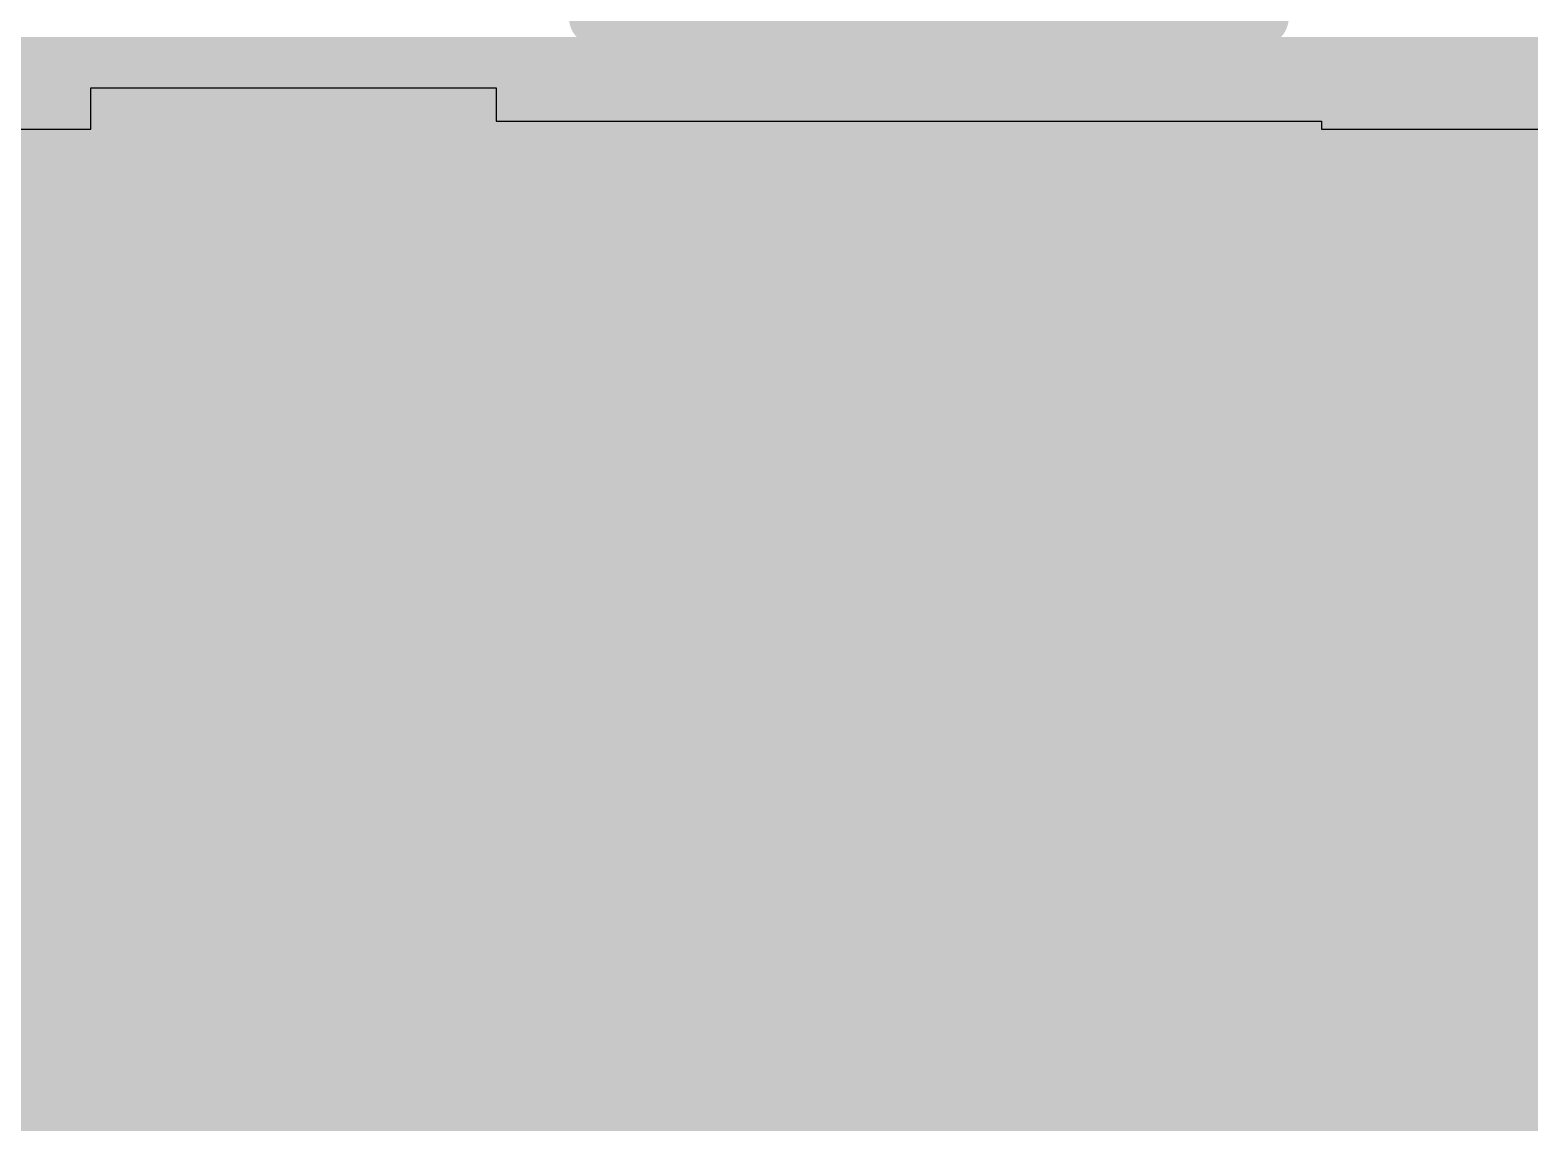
# Model space of a CAD drawing. Header units: inches. Extents: x -18 to 5357, y -8 to 5291.
# Drawn here: x 38.997 to 42.222, y 29.34 to 31.691 of the extents above; entities that cross this region are included whole.
import ezdxf

# ---------------------------------------------------------------- set-up
doc = ezdxf.new("R2010")
doc.units = ezdxf.units.IN
for name, color, linetype in [('Bottom Layer', 5, 'Continuous'), ('Drill Drawing', 1, 'Continuous'), ('Ground', 16, 'Continuous'), ('Power', 76, 'Continuous'), ('Top Layer', 1, 'Continuous'), ('Top Overlay', 2, 'Continuous'), ('Top Paste', 8, 'Continuous'), ('Top Solder', 216, 'Continuous'), ('Via Holes', 16, 'Continuous')]:
    doc.layers.add(name, color=color, linetype=linetype)

# ---------------------------------------------------------------- blocks, each defined once
blk = doc.blocks.new('IND_0402_76')
at = {"layer": 'Top Layer'}
for points in [[(-0.55, 0.3), (-0.15, 0.3), (-0.15, -0.3), (-0.55, -0.3)], [(0.15, 0.3), (0.55, 0.3), (0.55, -0.3), (0.15, -0.3)]]:
    blk.add_hatch(color=1, dxfattribs=at).paths.add_polyline_path(points)
at = {"layer": 'Top Paste'}
for points in [[(-0.55, 0.3), (-0.15, 0.3), (-0.15, -0.3), (-0.55, -0.3)], [(0.15, 0.3), (0.55, 0.3), (0.55, -0.3), (0.15, -0.3)]]:
    blk.add_hatch(color=8, dxfattribs=at).paths.add_polyline_path(points)
at = {"layer": 'Top Solder'}
for points in [[(-0.6516, 0.4016), (-0.0484, 0.4016), (-0.0484, -0.4016), (-0.6516, -0.4016)], [(0.0484, 0.4016), (0.6516, 0.4016), (0.6516, -0.4016), (0.0484, -0.4016)]]:
    blk.add_hatch(color=216, dxfattribs=at).paths.add_polyline_path(points)
at = {"layer": 'Top Overlay'}
for points in [[(-0.7112, -0.4572, 0.127, 0.127, 0), (-0.7112, 0.4572, 0.127, 0.127, 0)], [(-0.7112, 0.4572, 0.127, 0.127, 0), (-0.3048, 0.4572, 0.127, 0.127, 0)], [(-0.3048, 0.4572, 0.127, 0.127, 0), (0.7112, 0.4572, 0.127, 0.127, 0)], [(0.7112, -0.4572, 0.127, 0.127, 0), (0.7112, 0.4572, 0.127, 0.127, 0)], [(-0.7112, -0.4572, 0.127, 0.127, 0), (-0.3048, -0.4572, 0.127, 0.127, 0)], [(-0.3048, -0.4572, 0.127, 0.127, 0), (0.7112, -0.4572, 0.127, 0.127, 0)]]:
    blk.add_lwpolyline(points, format="xyseb", dxfattribs=at)
for points in [[(-0.7429, 0.4572, 0.0635, 0.0635, 1), (-0.6794, 0.4572, 0.0635, 0.0635, 1)], [(-0.7429, 0.4572, 0.0635, 0.0635, 1), (-0.6794, 0.4572, 0.0635, 0.0635, 1)], [(-0.3366, 0.4572, 0.0635, 0.0635, 1), (-0.2731, 0.4572, 0.0635, 0.0635, 1)], [(-0.3366, 0.4572, 0.0635, 0.0635, 1), (-0.2731, 0.4572, 0.0635, 0.0635, 1)], [(0.6794, 0.4572, 0.0635, 0.0635, 1), (0.7429, 0.4572, 0.0635, 0.0635, 1)], [(0.6794, 0.4572, 0.0635, 0.0635, 1), (0.7429, 0.4572, 0.0635, 0.0635, 1)], [(-0.7429, -0.4572, 0.0635, 0.0635, 1), (-0.6794, -0.4572, 0.0635, 0.0635, 1)], [(-0.7429, -0.4572, 0.0635, 0.0635, 1), (-0.6794, -0.4572, 0.0635, 0.0635, 1)], [(-0.3366, -0.4572, 0.0635, 0.0635, 1), (-0.2731, -0.4572, 0.0635, 0.0635, 1)], [(-0.3366, -0.4572, 0.0635, 0.0635, 1), (-0.2731, -0.4572, 0.0635, 0.0635, 1)], [(0.6794, -0.4572, 0.0635, 0.0635, 1), (0.7429, -0.4572, 0.0635, 0.0635, 1)], [(0.6794, -0.4572, 0.0635, 0.0635, 1), (0.7429, -0.4572, 0.0635, 0.0635, 1)]]:
    blk.add_lwpolyline(points, format="xyseb", close=True, dxfattribs=at)
blk = doc.blocks.new('C___0402_106')
at = {"layer": 'Top Layer'}
for points in [[(-0.6985, -0.3175), (-0.6985, 0.3175), (-0.2413, 0.3175), (-0.2413, -0.3175)], [(0.2413, -0.3175), (0.2413, 0.3175), (0.6985, 0.3175), (0.6985, -0.3175)]]:
    blk.add_hatch(color=1, dxfattribs=at).paths.add_polyline_path(points)
at = {"layer": 'Top Paste'}
for points in [[(-0.6985, -0.3175), (-0.6985, 0.3175), (-0.2413, 0.3175), (-0.2413, -0.3175)], [(0.2413, -0.3175), (0.2413, 0.3175), (0.6985, 0.3175), (0.6985, -0.3175)]]:
    blk.add_hatch(color=8, dxfattribs=at).paths.add_polyline_path(points)
at = {"layer": 'Top Solder'}
for points in [[(-0.7585, -0.3775), (-0.7585, 0.3775), (-0.1813, 0.3775), (-0.1813, -0.3775)], [(0.1813, -0.3775), (0.1813, 0.3775), (0.7585, 0.3775), (0.7585, -0.3775)]]:
    blk.add_hatch(color=216, dxfattribs=at).paths.add_polyline_path(points)
at = {"layer": 'Top Overlay'}
for points in [[(-0.7874, 0.4064, 0.127, 0.127, 0), (-0.7874, -0.4064, 0.127, 0.127, 0)], [(-0.2794, 0.4064, 0.127, 0.127, 0), (-0.7874, 0.4064, 0.127, 0.127, 0)], [(0.2794, 0.4064, 0.127, 0.127, 0), (0.7874, 0.4064, 0.127, 0.127, 0)], [(0.7874, 0.4064, 0.127, 0.127, 0), (0.7874, -0.4064, 0.127, 0.127, 0)], [(-0.7874, -0.4064, 0.127, 0.127, 0), (-0.2794, -0.4064, 0.127, 0.127, 0)], [(0.2794, -0.4064, 0.127, 0.127, 0), (0.7874, -0.4064, 0.127, 0.127, 0)]]:
    blk.add_lwpolyline(points, format="xyseb", dxfattribs=at)
for points in [[(-0.8191, 0.4064, 0.0635, 0.0635, 1), (-0.7556, 0.4064, 0.0635, 0.0635, 1)], [(-0.8191, 0.4064, 0.0635, 0.0635, 1), (-0.7556, 0.4064, 0.0635, 0.0635, 1)], [(-0.3112, 0.4064, 0.0635, 0.0635, 1), (-0.2477, 0.4064, 0.0635, 0.0635, 1)], [(0.2477, 0.4064, 0.0635, 0.0635, 1), (0.3111, 0.4064, 0.0635, 0.0635, 1)], [(0.7556, 0.4064, 0.0635, 0.0635, 1), (0.8191, 0.4064, 0.0635, 0.0635, 1)], [(0.7556, 0.4064, 0.0635, 0.0635, 1), (0.8191, 0.4064, 0.0635, 0.0635, 1)], [(-0.8191, -0.4064, 0.0635, 0.0635, 1), (-0.7556, -0.4064, 0.0635, 0.0635, 1)], [(-0.8191, -0.4064, 0.0635, 0.0635, 1), (-0.7556, -0.4064, 0.0635, 0.0635, 1)], [(-0.3112, -0.4064, 0.0635, 0.0635, 1), (-0.2477, -0.4064, 0.0635, 0.0635, 1)], [(0.2477, -0.4064, 0.0635, 0.0635, 1), (0.3111, -0.4064, 0.0635, 0.0635, 1)], [(0.7556, -0.4064, 0.0635, 0.0635, 1), (0.8191, -0.4064, 0.0635, 0.0635, 1)], [(0.7556, -0.4064, 0.0635, 0.0635, 1), (0.8191, -0.4064, 0.0635, 0.0635, 1)]]:
    blk.add_lwpolyline(points, format="xyseb", close=True, dxfattribs=at)

msp = doc.modelspace()

# ---------------------------------------------------------------- hatches: boundary and pattern name
at = {"layer": 'Bottom Layer'}
h = msp.add_hatch(color=5, dxfattribs=at)
edge = h.paths.add_edge_path()
edge.add_arc((40.2869, 30.9524), 0.2, 0, 360)
h = msp.add_hatch(color=5, dxfattribs=at)
edge = h.paths.add_edge_path()
edge.add_arc((40.9321, 30.9524), 0.2, 0, 360)
h = msp.add_hatch(color=5, dxfattribs=at)
edge = h.paths.add_edge_path()
edge.add_arc((41.5773, 30.9524), 0.2, 0, 360)
h = msp.add_hatch(color=5, dxfattribs=at)
edge = h.paths.add_edge_path()
edge.add_arc((39.3192, 30.3073), 0.2, 0, 360)
h = msp.add_hatch(color=5, dxfattribs=at)
edge = h.paths.add_edge_path()
edge.add_arc((39.9644, 30.3073), 0.2, 0, 360)
h = msp.add_hatch(color=5, dxfattribs=at)
edge = h.paths.add_edge_path()
edge.add_arc((40.6095, 30.3073), 0.2, 0, 360)
h = msp.add_hatch(color=5, dxfattribs=at)
edge = h.paths.add_edge_path()
edge.add_arc((41.2547, 30.3073), 0.2, 0, 360)
h = msp.add_hatch(color=5, dxfattribs=at)
edge = h.paths.add_edge_path()
edge.add_arc((41.8998, 30.3073), 0.2, 0, 360)
h = msp.add_hatch(color=5, dxfattribs=at)
edge = h.paths.add_edge_path()
edge.add_arc((38.9966, 29.6621), 0.2, 0, 360)
h = msp.add_hatch(color=5, dxfattribs=at)
edge = h.paths.add_edge_path()
edge.add_arc((39.6418, 29.6621), 0.2, 0, 360)
h = msp.add_hatch(color=5, dxfattribs=at)
edge = h.paths.add_edge_path()
edge.add_arc((40.2869, 29.6621), 0.2, 0, 360)
h = msp.add_hatch(color=5, dxfattribs=at)
edge = h.paths.add_edge_path()
edge.add_arc((40.9321, 29.6621), 0.2, 0, 360)
h = msp.add_hatch(color=5, dxfattribs=at)
edge = h.paths.add_edge_path()
edge.add_arc((41.5773, 29.6621), 0.2, 0, 360)
at = {"layer": 'Ground'}
h = msp.add_hatch(color=16, dxfattribs=at)
edge = h.paths.add_edge_path()
edge.add_arc((40.2869, 30.9524), 0.2, 0, 360)
h = msp.add_hatch(color=16, dxfattribs=at)
edge = h.paths.add_edge_path()
edge.add_arc((40.9321, 30.9524), 0.2, 0, 360)
h = msp.add_hatch(color=16, dxfattribs=at)
edge = h.paths.add_edge_path()
edge.add_arc((41.5773, 30.9524), 0.2, 0, 360)
h = msp.add_hatch(color=16, dxfattribs=at)
edge = h.paths.add_edge_path()
edge.add_arc((39.3192, 30.3073), 0.2, 0, 360)
h = msp.add_hatch(color=16, dxfattribs=at)
edge = h.paths.add_edge_path()
edge.add_arc((39.9644, 30.3073), 0.2, 0, 360)
h = msp.add_hatch(color=16, dxfattribs=at)
edge = h.paths.add_edge_path()
edge.add_arc((40.6095, 30.3073), 0.2, 0, 360)
h = msp.add_hatch(color=16, dxfattribs=at)
edge = h.paths.add_edge_path()
edge.add_arc((41.2547, 30.3073), 0.2, 0, 360)
h = msp.add_hatch(color=16, dxfattribs=at)
edge = h.paths.add_edge_path()
edge.add_arc((41.8998, 30.3073), 0.2, 0, 360)
h = msp.add_hatch(color=16, dxfattribs=at)
edge = h.paths.add_edge_path()
edge.add_arc((38.9966, 29.6621), 0.2, 0, 360)
h = msp.add_hatch(color=16, dxfattribs=at)
edge = h.paths.add_edge_path()
edge.add_arc((39.6418, 29.6621), 0.2, 0, 360)
h = msp.add_hatch(color=16, dxfattribs=at)
edge = h.paths.add_edge_path()
edge.add_arc((40.2869, 29.6621), 0.2, 0, 360)
h = msp.add_hatch(color=16, dxfattribs=at)
edge = h.paths.add_edge_path()
edge.add_arc((40.9321, 29.6621), 0.2, 0, 360)
h = msp.add_hatch(color=16, dxfattribs=at)
edge = h.paths.add_edge_path()
edge.add_arc((41.5773, 29.6621), 0.2, 0, 360)
at = {"layer": 'Power'}
h = msp.add_hatch(color=76, dxfattribs=at)
edge = h.paths.add_edge_path()
edge.add_arc((40.2869, 30.9524), 0.2, 0, 360)
h = msp.add_hatch(color=76, dxfattribs=at)
edge = h.paths.add_edge_path()
edge.add_arc((40.9321, 30.9524), 0.2, 0, 360)
h = msp.add_hatch(color=76, dxfattribs=at)
edge = h.paths.add_edge_path()
edge.add_arc((41.5773, 30.9524), 0.2, 0, 360)
h = msp.add_hatch(color=76, dxfattribs=at)
edge = h.paths.add_edge_path()
edge.add_arc((39.3192, 30.3073), 0.2, 0, 360)
h = msp.add_hatch(color=76, dxfattribs=at)
edge = h.paths.add_edge_path()
edge.add_arc((39.9644, 30.3073), 0.2, 0, 360)
h = msp.add_hatch(color=76, dxfattribs=at)
edge = h.paths.add_edge_path()
edge.add_arc((40.6095, 30.3073), 0.2, 0, 360)
h = msp.add_hatch(color=76, dxfattribs=at)
edge = h.paths.add_edge_path()
edge.add_arc((41.2547, 30.3073), 0.2, 0, 360)
h = msp.add_hatch(color=76, dxfattribs=at)
edge = h.paths.add_edge_path()
edge.add_arc((41.8998, 30.3073), 0.2, 0, 360)
h = msp.add_hatch(color=76, dxfattribs=at)
edge = h.paths.add_edge_path()
edge.add_arc((38.9966, 29.6621), 0.2, 0, 360)
h = msp.add_hatch(color=76, dxfattribs=at)
edge = h.paths.add_edge_path()
edge.add_arc((39.6418, 29.6621), 0.2, 0, 360)
h = msp.add_hatch(color=76, dxfattribs=at)
edge = h.paths.add_edge_path()
edge.add_arc((40.2869, 29.6621), 0.2, 0, 360)
h = msp.add_hatch(color=76, dxfattribs=at)
edge = h.paths.add_edge_path()
edge.add_arc((40.9321, 29.6621), 0.2, 0, 360)
h = msp.add_hatch(color=76, dxfattribs=at)
edge = h.paths.add_edge_path()
edge.add_arc((41.5773, 29.6621), 0.2, 0, 360)
at = {"layer": 'Top Layer'}
msp.add_hatch(color=1, dxfattribs=at).paths.add_polyline_path([(34.0217, 28.9523), (42.7584, 28.9523), (42.7584, 31.6759), (34.0217, 31.6759)])
h = msp.add_hatch(color=1, dxfattribs=at)
edge = h.paths.add_edge_path()
edge.add_arc((40.2869, 30.9524), 0.2, 0, 360)
h = msp.add_hatch(color=1, dxfattribs=at)
edge = h.paths.add_edge_path()
edge.add_arc((40.9321, 30.9524), 0.2, 0, 360)
h = msp.add_hatch(color=1, dxfattribs=at)
edge = h.paths.add_edge_path()
edge.add_arc((41.5773, 30.9524), 0.2, 0, 360)
h = msp.add_hatch(color=1, dxfattribs=at)
edge = h.paths.add_edge_path()
edge.add_arc((39.3192, 30.3073), 0.2, 0, 360)
h = msp.add_hatch(color=1, dxfattribs=at)
edge = h.paths.add_edge_path()
edge.add_arc((39.9644, 30.3073), 0.2, 0, 360)
h = msp.add_hatch(color=1, dxfattribs=at)
edge = h.paths.add_edge_path()
edge.add_arc((40.6095, 30.3073), 0.2, 0, 360)
h = msp.add_hatch(color=1, dxfattribs=at)
edge = h.paths.add_edge_path()
edge.add_arc((41.2547, 30.3073), 0.2, 0, 360)
h = msp.add_hatch(color=1, dxfattribs=at)
edge = h.paths.add_edge_path()
edge.add_arc((41.8998, 30.3073), 0.2, 0, 360)
h = msp.add_hatch(color=1, dxfattribs=at)
edge = h.paths.add_edge_path()
edge.add_arc((38.9966, 29.6621), 0.2, 0, 360)
h = msp.add_hatch(color=1, dxfattribs=at)
edge = h.paths.add_edge_path()
edge.add_arc((39.6418, 29.6621), 0.2, 0, 360)
h = msp.add_hatch(color=1, dxfattribs=at)
edge = h.paths.add_edge_path()
edge.add_arc((40.2869, 29.6621), 0.2, 0, 360)
h = msp.add_hatch(color=1, dxfattribs=at)
edge = h.paths.add_edge_path()
edge.add_arc((40.9321, 29.6621), 0.2, 0, 360)
h = msp.add_hatch(color=1, dxfattribs=at)
edge = h.paths.add_edge_path()
edge.add_arc((41.5773, 29.6621), 0.2, 0, 360)
at = {"layer": 'Via Holes'}
h = msp.add_hatch(color=7, dxfattribs=at)
edge = h.paths.add_edge_path()
edge.add_arc((40.2869, 30.9524), 0.1, 0, 360)
h = msp.add_hatch(color=7, dxfattribs=at)
edge = h.paths.add_edge_path()
edge.add_arc((40.9321, 30.9524), 0.1, 0, 360)
h = msp.add_hatch(color=7, dxfattribs=at)
edge = h.paths.add_edge_path()
edge.add_arc((41.5773, 30.9524), 0.1, 0, 360)
h = msp.add_hatch(color=7, dxfattribs=at)
edge = h.paths.add_edge_path()
edge.add_arc((39.3192, 30.3073), 0.1, 0, 360)
h = msp.add_hatch(color=7, dxfattribs=at)
edge = h.paths.add_edge_path()
edge.add_arc((39.9644, 30.3073), 0.1, 0, 360)
h = msp.add_hatch(color=7, dxfattribs=at)
edge = h.paths.add_edge_path()
edge.add_arc((40.6095, 30.3073), 0.1, 0, 360)
h = msp.add_hatch(color=7, dxfattribs=at)
edge = h.paths.add_edge_path()
edge.add_arc((41.2547, 30.3073), 0.1, 0, 360)
h = msp.add_hatch(color=7, dxfattribs=at)
edge = h.paths.add_edge_path()
edge.add_arc((41.8998, 30.3073), 0.1, 0, 360)
h = msp.add_hatch(color=7, dxfattribs=at)
edge = h.paths.add_edge_path()
edge.add_arc((38.9966, 29.6621), 0.1, 0, 360)
h = msp.add_hatch(color=7, dxfattribs=at)
edge = h.paths.add_edge_path()
edge.add_arc((39.6418, 29.6621), 0.1, 0, 360)
h = msp.add_hatch(color=7, dxfattribs=at)
edge = h.paths.add_edge_path()
edge.add_arc((40.2869, 29.6621), 0.1, 0, 360)
h = msp.add_hatch(color=7, dxfattribs=at)
edge = h.paths.add_edge_path()
edge.add_arc((40.9321, 29.6621), 0.1, 0, 360)
h = msp.add_hatch(color=7, dxfattribs=at)
edge = h.paths.add_edge_path()
edge.add_arc((41.5773, 29.6621), 0.1, 0, 360)

# ---------------------------------------------------------------- linework, layer by layer
at = {"layer": 'Drill Drawing'}
for points in [[(40.0329, 31.2064, 0.0508, 0.0508, 0), (40.5409, 31.2064, 0.0508, 0.0508, 0)], [(40.0329, 30.6984, 0.0508, 0.0508, 0), (40.0329, 31.2064, 0.0508, 0.0508, 0)], [(40.5409, 30.6984, 0.0508, 0.0508, 0), (40.5409, 31.2064, 0.0508, 0.0508, 0)], [(40.6781, 31.2064, 0.0508, 0.0508, 0), (41.1861, 31.2064, 0.0508, 0.0508, 0)], [(40.6781, 30.6984, 0.0508, 0.0508, 0), (40.6781, 31.2064, 0.0508, 0.0508, 0)], [(41.1861, 30.6984, 0.0508, 0.0508, 0), (41.1861, 31.2064, 0.0508, 0.0508, 0)], [(41.3233, 31.2064, 0.0508, 0.0508, 0), (41.8313, 31.2064, 0.0508, 0.0508, 0)], [(41.3233, 30.6984, 0.0508, 0.0508, 0), (41.3233, 31.2064, 0.0508, 0.0508, 0)], [(41.8313, 30.6984, 0.0508, 0.0508, 0), (41.8313, 31.2064, 0.0508, 0.0508, 0)], [(40.1345, 31.1048, 0.0508, 0.0508, 0), (40.4393, 31.1048, 0.0508, 0.0508, 0)], [(40.1345, 30.8, 0.0508, 0.0508, 0), (40.1345, 31.1048, 0.0508, 0.0508, 0)], [(40.4393, 30.8, 0.0508, 0.0508, 0), (40.4393, 31.1048, 0.0508, 0.0508, 0)], [(40.7797, 31.1048, 0.0508, 0.0508, 0), (41.0845, 31.1048, 0.0508, 0.0508, 0)], [(40.7797, 30.8, 0.0508, 0.0508, 0), (40.7797, 31.1048, 0.0508, 0.0508, 0)], [(41.0845, 30.8, 0.0508, 0.0508, 0), (41.0845, 31.1048, 0.0508, 0.0508, 0)], [(41.4249, 31.1048, 0.0508, 0.0508, 0), (41.7297, 31.1048, 0.0508, 0.0508, 0)], [(41.4249, 30.8, 0.0508, 0.0508, 0), (41.4249, 31.1048, 0.0508, 0.0508, 0)], [(41.7297, 30.8, 0.0508, 0.0508, 0), (41.7297, 31.1048, 0.0508, 0.0508, 0)], [(40.1345, 30.8, 0.0508, 0.0508, 0), (40.4393, 30.8, 0.0508, 0.0508, 0)], [(40.7797, 30.8, 0.0508, 0.0508, 0), (41.0845, 30.8, 0.0508, 0.0508, 0)], [(41.4249, 30.8, 0.0508, 0.0508, 0), (41.7297, 30.8, 0.0508, 0.0508, 0)], [(40.0329, 30.6984, 0.0508, 0.0508, 0), (40.5409, 30.6984, 0.0508, 0.0508, 0)], [(40.6781, 30.6984, 0.0508, 0.0508, 0), (41.1861, 30.6984, 0.0508, 0.0508, 0)], [(41.3233, 30.6984, 0.0508, 0.0508, 0), (41.8313, 30.6984, 0.0508, 0.0508, 0)], [(39.0652, 30.5613, 0.0508, 0.0508, 0), (39.5732, 30.5613, 0.0508, 0.0508, 0)], [(39.0652, 30.0533, 0.0508, 0.0508, 0), (39.0652, 30.5613, 0.0508, 0.0508, 0)], [(39.5732, 30.0533, 0.0508, 0.0508, 0), (39.5732, 30.5613, 0.0508, 0.0508, 0)], [(39.7104, 30.5613, 0.0508, 0.0508, 0), (40.2184, 30.5613, 0.0508, 0.0508, 0)], [(39.7104, 30.0533, 0.0508, 0.0508, 0), (39.7104, 30.5613, 0.0508, 0.0508, 0)], [(40.2184, 30.0533, 0.0508, 0.0508, 0), (40.2184, 30.5613, 0.0508, 0.0508, 0)], [(40.3555, 30.5613, 0.0508, 0.0508, 0), (40.8635, 30.5613, 0.0508, 0.0508, 0)], [(40.3555, 30.0533, 0.0508, 0.0508, 0), (40.3555, 30.5613, 0.0508, 0.0508, 0)], [(40.8635, 30.0533, 0.0508, 0.0508, 0), (40.8635, 30.5613, 0.0508, 0.0508, 0)], [(41.0007, 30.5613, 0.0508, 0.0508, 0), (41.5087, 30.5613, 0.0508, 0.0508, 0)], [(41.0007, 30.0533, 0.0508, 0.0508, 0), (41.0007, 30.5613, 0.0508, 0.0508, 0)], [(41.5087, 30.0533, 0.0508, 0.0508, 0), (41.5087, 30.5613, 0.0508, 0.0508, 0)], [(41.6458, 30.5613, 0.0508, 0.0508, 0), (42.1538, 30.5613, 0.0508, 0.0508, 0)], [(41.6458, 30.0533, 0.0508, 0.0508, 0), (41.6458, 30.5613, 0.0508, 0.0508, 0)], [(42.1538, 30.0533, 0.0508, 0.0508, 0), (42.1538, 30.5613, 0.0508, 0.0508, 0)], [(39.1668, 30.4597, 0.0508, 0.0508, 0), (39.4716, 30.4597, 0.0508, 0.0508, 0)], [(39.1668, 30.1549, 0.0508, 0.0508, 0), (39.1668, 30.4597, 0.0508, 0.0508, 0)], [(39.4716, 30.1549, 0.0508, 0.0508, 0), (39.4716, 30.4597, 0.0508, 0.0508, 0)], [(39.812, 30.4597, 0.0508, 0.0508, 0), (40.1168, 30.4597, 0.0508, 0.0508, 0)], [(39.812, 30.1549, 0.0508, 0.0508, 0), (39.812, 30.4597, 0.0508, 0.0508, 0)], [(40.1168, 30.1549, 0.0508, 0.0508, 0), (40.1168, 30.4597, 0.0508, 0.0508, 0)], [(40.4571, 30.4597, 0.0508, 0.0508, 0), (40.7619, 30.4597, 0.0508, 0.0508, 0)], [(40.4571, 30.1549, 0.0508, 0.0508, 0), (40.4571, 30.4597, 0.0508, 0.0508, 0)], [(40.7619, 30.1549, 0.0508, 0.0508, 0), (40.7619, 30.4597, 0.0508, 0.0508, 0)], [(41.1023, 30.4597, 0.0508, 0.0508, 0), (41.4071, 30.4597, 0.0508, 0.0508, 0)], [(41.1023, 30.1549, 0.0508, 0.0508, 0), (41.1023, 30.4597, 0.0508, 0.0508, 0)], [(41.4071, 30.1549, 0.0508, 0.0508, 0), (41.4071, 30.4597, 0.0508, 0.0508, 0)], [(41.7474, 30.4597, 0.0508, 0.0508, 0), (42.0522, 30.4597, 0.0508, 0.0508, 0)], [(41.7474, 30.1549, 0.0508, 0.0508, 0), (41.7474, 30.4597, 0.0508, 0.0508, 0)], [(42.0522, 30.1549, 0.0508, 0.0508, 0), (42.0522, 30.4597, 0.0508, 0.0508, 0)], [(39.1668, 30.1549, 0.0508, 0.0508, 0), (39.4716, 30.1549, 0.0508, 0.0508, 0)], [(39.812, 30.1549, 0.0508, 0.0508, 0), (40.1168, 30.1549, 0.0508, 0.0508, 0)], [(40.4571, 30.1549, 0.0508, 0.0508, 0), (40.7619, 30.1549, 0.0508, 0.0508, 0)], [(41.1023, 30.1549, 0.0508, 0.0508, 0), (41.4071, 30.1549, 0.0508, 0.0508, 0)], [(41.7474, 30.1549, 0.0508, 0.0508, 0), (42.0522, 30.1549, 0.0508, 0.0508, 0)], [(39.0652, 30.0533, 0.0508, 0.0508, 0), (39.5732, 30.0533, 0.0508, 0.0508, 0)], [(39.7104, 30.0533, 0.0508, 0.0508, 0), (40.2184, 30.0533, 0.0508, 0.0508, 0)], [(40.3555, 30.0533, 0.0508, 0.0508, 0), (40.8635, 30.0533, 0.0508, 0.0508, 0)], [(41.0007, 30.0533, 0.0508, 0.0508, 0), (41.5087, 30.0533, 0.0508, 0.0508, 0)], [(41.6458, 30.0533, 0.0508, 0.0508, 0), (42.1538, 30.0533, 0.0508, 0.0508, 0)], [(38.7426, 29.9161, 0.0508, 0.0508, 0), (39.2506, 29.9161, 0.0508, 0.0508, 0)], [(39.2506, 29.4081, 0.0508, 0.0508, 0), (39.2506, 29.9161, 0.0508, 0.0508, 0)], [(39.3878, 29.9161, 0.0508, 0.0508, 0), (39.8958, 29.9161, 0.0508, 0.0508, 0)], [(39.3878, 29.4081, 0.0508, 0.0508, 0), (39.3878, 29.9161, 0.0508, 0.0508, 0)], [(39.8958, 29.4081, 0.0508, 0.0508, 0), (39.8958, 29.9161, 0.0508, 0.0508, 0)], [(40.0329, 29.9161, 0.0508, 0.0508, 0), (40.5409, 29.9161, 0.0508, 0.0508, 0)], [(40.0329, 29.4081, 0.0508, 0.0508, 0), (40.0329, 29.9161, 0.0508, 0.0508, 0)], [(40.5409, 29.4081, 0.0508, 0.0508, 0), (40.5409, 29.9161, 0.0508, 0.0508, 0)], [(40.6781, 29.9161, 0.0508, 0.0508, 0), (41.1861, 29.9161, 0.0508, 0.0508, 0)], [(40.6781, 29.4081, 0.0508, 0.0508, 0), (40.6781, 29.9161, 0.0508, 0.0508, 0)], [(41.1861, 29.4081, 0.0508, 0.0508, 0), (41.1861, 29.9161, 0.0508, 0.0508, 0)], [(41.3233, 29.9161, 0.0508, 0.0508, 0), (41.8313, 29.9161, 0.0508, 0.0508, 0)], [(41.3233, 29.4081, 0.0508, 0.0508, 0), (41.3233, 29.9161, 0.0508, 0.0508, 0)], [(41.8313, 29.4081, 0.0508, 0.0508, 0), (41.8313, 29.9161, 0.0508, 0.0508, 0)], [(38.8442, 29.8145, 0.0508, 0.0508, 0), (39.149, 29.8145, 0.0508, 0.0508, 0)], [(39.149, 29.5097, 0.0508, 0.0508, 0), (39.149, 29.8145, 0.0508, 0.0508, 0)], [(39.4894, 29.8145, 0.0508, 0.0508, 0), (39.7942, 29.8145, 0.0508, 0.0508, 0)], [(39.4894, 29.5097, 0.0508, 0.0508, 0), (39.4894, 29.8145, 0.0508, 0.0508, 0)], [(39.7942, 29.5097, 0.0508, 0.0508, 0), (39.7942, 29.8145, 0.0508, 0.0508, 0)], [(40.1345, 29.8145, 0.0508, 0.0508, 0), (40.4393, 29.8145, 0.0508, 0.0508, 0)], [(40.1345, 29.5097, 0.0508, 0.0508, 0), (40.1345, 29.8145, 0.0508, 0.0508, 0)], [(40.4393, 29.5097, 0.0508, 0.0508, 0), (40.4393, 29.8145, 0.0508, 0.0508, 0)], [(40.7797, 29.8145, 0.0508, 0.0508, 0), (41.0845, 29.8145, 0.0508, 0.0508, 0)], [(40.7797, 29.5097, 0.0508, 0.0508, 0), (40.7797, 29.8145, 0.0508, 0.0508, 0)], [(41.0845, 29.5097, 0.0508, 0.0508, 0), (41.0845, 29.8145, 0.0508, 0.0508, 0)], [(41.4249, 29.8145, 0.0508, 0.0508, 0), (41.7297, 29.8145, 0.0508, 0.0508, 0)], [(41.4249, 29.5097, 0.0508, 0.0508, 0), (41.4249, 29.8145, 0.0508, 0.0508, 0)], [(41.7297, 29.5097, 0.0508, 0.0508, 0), (41.7297, 29.8145, 0.0508, 0.0508, 0)], [(38.8442, 29.5097, 0.0508, 0.0508, 0), (39.149, 29.5097, 0.0508, 0.0508, 0)], [(39.4894, 29.5097, 0.0508, 0.0508, 0), (39.7942, 29.5097, 0.0508, 0.0508, 0)], [(40.1345, 29.5097, 0.0508, 0.0508, 0), (40.4393, 29.5097, 0.0508, 0.0508, 0)], [(40.7797, 29.5097, 0.0508, 0.0508, 0), (41.0845, 29.5097, 0.0508, 0.0508, 0)], [(41.4249, 29.5097, 0.0508, 0.0508, 0), (41.7297, 29.5097, 0.0508, 0.0508, 0)], [(38.7426, 29.4081, 0.0508, 0.0508, 0), (39.2506, 29.4081, 0.0508, 0.0508, 0)], [(39.3878, 29.4081, 0.0508, 0.0508, 0), (39.8958, 29.4081, 0.0508, 0.0508, 0)], [(40.0329, 29.4081, 0.0508, 0.0508, 0), (40.5409, 29.4081, 0.0508, 0.0508, 0)], [(40.6781, 29.4081, 0.0508, 0.0508, 0), (41.1861, 29.4081, 0.0508, 0.0508, 0)], [(41.3233, 29.4081, 0.0508, 0.0508, 0), (41.8313, 29.4081, 0.0508, 0.0508, 0)]]:
    msp.add_lwpolyline(points, format="xyseb", dxfattribs=at)
for points in [[(40.0202, 31.2064, 0.0254, 0.0254, 1), (40.0456, 31.2064, 0.0254, 0.0254, 1)], [(40.0202, 31.2064, 0.0254, 0.0254, 1), (40.0456, 31.2064, 0.0254, 0.0254, 1)], [(40.5282, 31.2064, 0.0254, 0.0254, 1), (40.5536, 31.2064, 0.0254, 0.0254, 1)], [(40.5282, 31.2064, 0.0254, 0.0254, 1), (40.5536, 31.2064, 0.0254, 0.0254, 1)], [(40.6654, 31.2064, 0.0254, 0.0254, 1), (40.6908, 31.2064, 0.0254, 0.0254, 1)], [(40.6654, 31.2064, 0.0254, 0.0254, 1), (40.6908, 31.2064, 0.0254, 0.0254, 1)], [(41.1734, 31.2064, 0.0254, 0.0254, 1), (41.1988, 31.2064, 0.0254, 0.0254, 1)], [(41.1734, 31.2064, 0.0254, 0.0254, 1), (41.1988, 31.2064, 0.0254, 0.0254, 1)], [(41.3106, 31.2064, 0.0254, 0.0254, 1), (41.336, 31.2064, 0.0254, 0.0254, 1)], [(41.3106, 31.2064, 0.0254, 0.0254, 1), (41.336, 31.2064, 0.0254, 0.0254, 1)], [(41.8186, 31.2064, 0.0254, 0.0254, 1), (41.844, 31.2064, 0.0254, 0.0254, 1)], [(41.8186, 31.2064, 0.0254, 0.0254, 1), (41.844, 31.2064, 0.0254, 0.0254, 1)], [(40.1218, 31.1048, 0.0254, 0.0254, 1), (40.1472, 31.1048, 0.0254, 0.0254, 1)], [(40.1218, 31.1048, 0.0254, 0.0254, 1), (40.1472, 31.1048, 0.0254, 0.0254, 1)], [(40.4266, 31.1048, 0.0254, 0.0254, 1), (40.452, 31.1048, 0.0254, 0.0254, 1)], [(40.4266, 31.1048, 0.0254, 0.0254, 1), (40.452, 31.1048, 0.0254, 0.0254, 1)], [(40.767, 31.1048, 0.0254, 0.0254, 1), (40.7924, 31.1048, 0.0254, 0.0254, 1)], [(40.767, 31.1048, 0.0254, 0.0254, 1), (40.7924, 31.1048, 0.0254, 0.0254, 1)], [(41.0718, 31.1048, 0.0254, 0.0254, 1), (41.0972, 31.1048, 0.0254, 0.0254, 1)], [(41.0718, 31.1048, 0.0254, 0.0254, 1), (41.0972, 31.1048, 0.0254, 0.0254, 1)], [(41.4122, 31.1048, 0.0254, 0.0254, 1), (41.4376, 31.1048, 0.0254, 0.0254, 1)], [(41.4122, 31.1048, 0.0254, 0.0254, 1), (41.4376, 31.1048, 0.0254, 0.0254, 1)], [(41.717, 31.1048, 0.0254, 0.0254, 1), (41.7424, 31.1048, 0.0254, 0.0254, 1)], [(41.717, 31.1048, 0.0254, 0.0254, 1), (41.7424, 31.1048, 0.0254, 0.0254, 1)], [(40.1218, 30.8, 0.0254, 0.0254, 1), (40.1472, 30.8, 0.0254, 0.0254, 1)], [(40.1218, 30.8, 0.0254, 0.0254, 1), (40.1472, 30.8, 0.0254, 0.0254, 1)], [(40.4266, 30.8, 0.0254, 0.0254, 1), (40.452, 30.8, 0.0254, 0.0254, 1)], [(40.4266, 30.8, 0.0254, 0.0254, 1), (40.452, 30.8, 0.0254, 0.0254, 1)], [(40.767, 30.8, 0.0254, 0.0254, 1), (40.7924, 30.8, 0.0254, 0.0254, 1)], [(40.767, 30.8, 0.0254, 0.0254, 1), (40.7924, 30.8, 0.0254, 0.0254, 1)], [(41.0718, 30.8, 0.0254, 0.0254, 1), (41.0972, 30.8, 0.0254, 0.0254, 1)], [(41.0718, 30.8, 0.0254, 0.0254, 1), (41.0972, 30.8, 0.0254, 0.0254, 1)], [(41.4122, 30.8, 0.0254, 0.0254, 1), (41.4376, 30.8, 0.0254, 0.0254, 1)], [(41.4122, 30.8, 0.0254, 0.0254, 1), (41.4376, 30.8, 0.0254, 0.0254, 1)], [(41.717, 30.8, 0.0254, 0.0254, 1), (41.7424, 30.8, 0.0254, 0.0254, 1)], [(41.717, 30.8, 0.0254, 0.0254, 1), (41.7424, 30.8, 0.0254, 0.0254, 1)], [(40.0202, 30.6984, 0.0254, 0.0254, 1), (40.0456, 30.6984, 0.0254, 0.0254, 1)], [(40.0202, 30.6984, 0.0254, 0.0254, 1), (40.0456, 30.6984, 0.0254, 0.0254, 1)], [(40.5282, 30.6984, 0.0254, 0.0254, 1), (40.5536, 30.6984, 0.0254, 0.0254, 1)], [(40.5282, 30.6984, 0.0254, 0.0254, 1), (40.5536, 30.6984, 0.0254, 0.0254, 1)], [(40.6654, 30.6984, 0.0254, 0.0254, 1), (40.6908, 30.6984, 0.0254, 0.0254, 1)], [(40.6654, 30.6984, 0.0254, 0.0254, 1), (40.6908, 30.6984, 0.0254, 0.0254, 1)], [(41.1734, 30.6984, 0.0254, 0.0254, 1), (41.1988, 30.6984, 0.0254, 0.0254, 1)], [(41.1734, 30.6984, 0.0254, 0.0254, 1), (41.1988, 30.6984, 0.0254, 0.0254, 1)], [(41.3106, 30.6984, 0.0254, 0.0254, 1), (41.336, 30.6984, 0.0254, 0.0254, 1)], [(41.3106, 30.6984, 0.0254, 0.0254, 1), (41.336, 30.6984, 0.0254, 0.0254, 1)], [(41.8186, 30.6984, 0.0254, 0.0254, 1), (41.844, 30.6984, 0.0254, 0.0254, 1)], [(41.8186, 30.6984, 0.0254, 0.0254, 1), (41.844, 30.6984, 0.0254, 0.0254, 1)], [(39.0525, 30.5613, 0.0254, 0.0254, 1), (39.0779, 30.5613, 0.0254, 0.0254, 1)], [(39.0525, 30.5613, 0.0254, 0.0254, 1), (39.0779, 30.5613, 0.0254, 0.0254, 1)], [(39.5605, 30.5613, 0.0254, 0.0254, 1), (39.5859, 30.5613, 0.0254, 0.0254, 1)], [(39.5605, 30.5613, 0.0254, 0.0254, 1), (39.5859, 30.5613, 0.0254, 0.0254, 1)], [(39.6977, 30.5613, 0.0254, 0.0254, 1), (39.7231, 30.5613, 0.0254, 0.0254, 1)], [(39.6977, 30.5613, 0.0254, 0.0254, 1), (39.7231, 30.5613, 0.0254, 0.0254, 1)], [(40.2057, 30.5613, 0.0254, 0.0254, 1), (40.2311, 30.5613, 0.0254, 0.0254, 1)], [(40.2057, 30.5613, 0.0254, 0.0254, 1), (40.2311, 30.5613, 0.0254, 0.0254, 1)], [(40.3428, 30.5613, 0.0254, 0.0254, 1), (40.3682, 30.5613, 0.0254, 0.0254, 1)], [(40.3428, 30.5613, 0.0254, 0.0254, 1), (40.3682, 30.5613, 0.0254, 0.0254, 1)], [(40.8508, 30.5613, 0.0254, 0.0254, 1), (40.8762, 30.5613, 0.0254, 0.0254, 1)], [(40.8508, 30.5613, 0.0254, 0.0254, 1), (40.8762, 30.5613, 0.0254, 0.0254, 1)], [(40.988, 30.5613, 0.0254, 0.0254, 1), (41.0134, 30.5613, 0.0254, 0.0254, 1)], [(40.988, 30.5613, 0.0254, 0.0254, 1), (41.0134, 30.5613, 0.0254, 0.0254, 1)], [(41.496, 30.5613, 0.0254, 0.0254, 1), (41.5214, 30.5613, 0.0254, 0.0254, 1)], [(41.496, 30.5613, 0.0254, 0.0254, 1), (41.5214, 30.5613, 0.0254, 0.0254, 1)], [(41.6331, 30.5613, 0.0254, 0.0254, 1), (41.6585, 30.5613, 0.0254, 0.0254, 1)], [(41.6331, 30.5613, 0.0254, 0.0254, 1), (41.6585, 30.5613, 0.0254, 0.0254, 1)], [(42.1411, 30.5613, 0.0254, 0.0254, 1), (42.1665, 30.5613, 0.0254, 0.0254, 1)], [(42.1411, 30.5613, 0.0254, 0.0254, 1), (42.1665, 30.5613, 0.0254, 0.0254, 1)], [(39.1541, 30.4597, 0.0254, 0.0254, 1), (39.1795, 30.4597, 0.0254, 0.0254, 1)], [(39.1541, 30.4597, 0.0254, 0.0254, 1), (39.1795, 30.4597, 0.0254, 0.0254, 1)], [(39.4589, 30.4597, 0.0254, 0.0254, 1), (39.4843, 30.4597, 0.0254, 0.0254, 1)], [(39.4589, 30.4597, 0.0254, 0.0254, 1), (39.4843, 30.4597, 0.0254, 0.0254, 1)], [(39.7993, 30.4597, 0.0254, 0.0254, 1), (39.8247, 30.4597, 0.0254, 0.0254, 1)], [(39.7993, 30.4597, 0.0254, 0.0254, 1), (39.8247, 30.4597, 0.0254, 0.0254, 1)], [(40.1041, 30.4597, 0.0254, 0.0254, 1), (40.1295, 30.4597, 0.0254, 0.0254, 1)], [(40.1041, 30.4597, 0.0254, 0.0254, 1), (40.1295, 30.4597, 0.0254, 0.0254, 1)], [(40.4444, 30.4597, 0.0254, 0.0254, 1), (40.4698, 30.4597, 0.0254, 0.0254, 1)], [(40.4444, 30.4597, 0.0254, 0.0254, 1), (40.4698, 30.4597, 0.0254, 0.0254, 1)], [(40.7492, 30.4597, 0.0254, 0.0254, 1), (40.7746, 30.4597, 0.0254, 0.0254, 1)], [(40.7492, 30.4597, 0.0254, 0.0254, 1), (40.7746, 30.4597, 0.0254, 0.0254, 1)], [(41.0896, 30.4597, 0.0254, 0.0254, 1), (41.115, 30.4597, 0.0254, 0.0254, 1)], [(41.0896, 30.4597, 0.0254, 0.0254, 1), (41.115, 30.4597, 0.0254, 0.0254, 1)], [(41.3944, 30.4597, 0.0254, 0.0254, 1), (41.4198, 30.4597, 0.0254, 0.0254, 1)], [(41.3944, 30.4597, 0.0254, 0.0254, 1), (41.4198, 30.4597, 0.0254, 0.0254, 1)], [(41.7347, 30.4597, 0.0254, 0.0254, 1), (41.7601, 30.4597, 0.0254, 0.0254, 1)], [(41.7347, 30.4597, 0.0254, 0.0254, 1), (41.7601, 30.4597, 0.0254, 0.0254, 1)], [(42.0395, 30.4597, 0.0254, 0.0254, 1), (42.0649, 30.4597, 0.0254, 0.0254, 1)], [(42.0395, 30.4597, 0.0254, 0.0254, 1), (42.0649, 30.4597, 0.0254, 0.0254, 1)], [(39.1541, 30.1549, 0.0254, 0.0254, 1), (39.1795, 30.1549, 0.0254, 0.0254, 1)], [(39.1541, 30.1549, 0.0254, 0.0254, 1), (39.1795, 30.1549, 0.0254, 0.0254, 1)], [(39.4589, 30.1549, 0.0254, 0.0254, 1), (39.4843, 30.1549, 0.0254, 0.0254, 1)], [(39.4589, 30.1549, 0.0254, 0.0254, 1), (39.4843, 30.1549, 0.0254, 0.0254, 1)], [(39.7993, 30.1549, 0.0254, 0.0254, 1), (39.8247, 30.1549, 0.0254, 0.0254, 1)], [(39.7993, 30.1549, 0.0254, 0.0254, 1), (39.8247, 30.1549, 0.0254, 0.0254, 1)], [(40.1041, 30.1549, 0.0254, 0.0254, 1), (40.1295, 30.1549, 0.0254, 0.0254, 1)], [(40.1041, 30.1549, 0.0254, 0.0254, 1), (40.1295, 30.1549, 0.0254, 0.0254, 1)], [(40.4444, 30.1549, 0.0254, 0.0254, 1), (40.4698, 30.1549, 0.0254, 0.0254, 1)], [(40.4444, 30.1549, 0.0254, 0.0254, 1), (40.4698, 30.1549, 0.0254, 0.0254, 1)], [(40.7492, 30.1549, 0.0254, 0.0254, 1), (40.7746, 30.1549, 0.0254, 0.0254, 1)], [(40.7492, 30.1549, 0.0254, 0.0254, 1), (40.7746, 30.1549, 0.0254, 0.0254, 1)], [(41.0896, 30.1549, 0.0254, 0.0254, 1), (41.115, 30.1549, 0.0254, 0.0254, 1)], [(41.0896, 30.1549, 0.0254, 0.0254, 1), (41.115, 30.1549, 0.0254, 0.0254, 1)], [(41.3944, 30.1549, 0.0254, 0.0254, 1), (41.4198, 30.1549, 0.0254, 0.0254, 1)], [(41.3944, 30.1549, 0.0254, 0.0254, 1), (41.4198, 30.1549, 0.0254, 0.0254, 1)], [(41.7347, 30.1549, 0.0254, 0.0254, 1), (41.7601, 30.1549, 0.0254, 0.0254, 1)], [(41.7347, 30.1549, 0.0254, 0.0254, 1), (41.7601, 30.1549, 0.0254, 0.0254, 1)], [(42.0395, 30.1549, 0.0254, 0.0254, 1), (42.0649, 30.1549, 0.0254, 0.0254, 1)], [(42.0395, 30.1549, 0.0254, 0.0254, 1), (42.0649, 30.1549, 0.0254, 0.0254, 1)], [(39.0525, 30.0533, 0.0254, 0.0254, 1), (39.0779, 30.0533, 0.0254, 0.0254, 1)], [(39.0525, 30.0533, 0.0254, 0.0254, 1), (39.0779, 30.0533, 0.0254, 0.0254, 1)], [(39.5605, 30.0533, 0.0254, 0.0254, 1), (39.5859, 30.0533, 0.0254, 0.0254, 1)], [(39.5605, 30.0533, 0.0254, 0.0254, 1), (39.5859, 30.0533, 0.0254, 0.0254, 1)], [(39.6977, 30.0533, 0.0254, 0.0254, 1), (39.7231, 30.0533, 0.0254, 0.0254, 1)], [(39.6977, 30.0533, 0.0254, 0.0254, 1), (39.7231, 30.0533, 0.0254, 0.0254, 1)], [(40.2057, 30.0533, 0.0254, 0.0254, 1), (40.2311, 30.0533, 0.0254, 0.0254, 1)], [(40.2057, 30.0533, 0.0254, 0.0254, 1), (40.2311, 30.0533, 0.0254, 0.0254, 1)], [(40.3428, 30.0533, 0.0254, 0.0254, 1), (40.3682, 30.0533, 0.0254, 0.0254, 1)], [(40.3428, 30.0533, 0.0254, 0.0254, 1), (40.3682, 30.0533, 0.0254, 0.0254, 1)], [(40.8508, 30.0533, 0.0254, 0.0254, 1), (40.8762, 30.0533, 0.0254, 0.0254, 1)], [(40.8508, 30.0533, 0.0254, 0.0254, 1), (40.8762, 30.0533, 0.0254, 0.0254, 1)], [(40.988, 30.0533, 0.0254, 0.0254, 1), (41.0134, 30.0533, 0.0254, 0.0254, 1)], [(40.988, 30.0533, 0.0254, 0.0254, 1), (41.0134, 30.0533, 0.0254, 0.0254, 1)], [(41.496, 30.0533, 0.0254, 0.0254, 1), (41.5214, 30.0533, 0.0254, 0.0254, 1)], [(41.496, 30.0533, 0.0254, 0.0254, 1), (41.5214, 30.0533, 0.0254, 0.0254, 1)], [(41.6331, 30.0533, 0.0254, 0.0254, 1), (41.6585, 30.0533, 0.0254, 0.0254, 1)], [(41.6331, 30.0533, 0.0254, 0.0254, 1), (41.6585, 30.0533, 0.0254, 0.0254, 1)], [(42.1411, 30.0533, 0.0254, 0.0254, 1), (42.1665, 30.0533, 0.0254, 0.0254, 1)], [(42.1411, 30.0533, 0.0254, 0.0254, 1), (42.1665, 30.0533, 0.0254, 0.0254, 1)], [(39.2379, 29.9161, 0.0254, 0.0254, 1), (39.2633, 29.9161, 0.0254, 0.0254, 1)], [(39.2379, 29.9161, 0.0254, 0.0254, 1), (39.2633, 29.9161, 0.0254, 0.0254, 1)], [(39.3751, 29.9161, 0.0254, 0.0254, 1), (39.4005, 29.9161, 0.0254, 0.0254, 1)], [(39.3751, 29.9161, 0.0254, 0.0254, 1), (39.4005, 29.9161, 0.0254, 0.0254, 1)], [(39.8831, 29.9161, 0.0254, 0.0254, 1), (39.9085, 29.9161, 0.0254, 0.0254, 1)], [(39.8831, 29.9161, 0.0254, 0.0254, 1), (39.9085, 29.9161, 0.0254, 0.0254, 1)], [(40.0202, 29.9161, 0.0254, 0.0254, 1), (40.0456, 29.9161, 0.0254, 0.0254, 1)], [(40.0202, 29.9161, 0.0254, 0.0254, 1), (40.0456, 29.9161, 0.0254, 0.0254, 1)], [(40.5282, 29.9161, 0.0254, 0.0254, 1), (40.5536, 29.9161, 0.0254, 0.0254, 1)], [(40.5282, 29.9161, 0.0254, 0.0254, 1), (40.5536, 29.9161, 0.0254, 0.0254, 1)], [(40.6654, 29.9161, 0.0254, 0.0254, 1), (40.6908, 29.9161, 0.0254, 0.0254, 1)], [(40.6654, 29.9161, 0.0254, 0.0254, 1), (40.6908, 29.9161, 0.0254, 0.0254, 1)], [(41.1734, 29.9161, 0.0254, 0.0254, 1), (41.1988, 29.9161, 0.0254, 0.0254, 1)], [(41.1734, 29.9161, 0.0254, 0.0254, 1), (41.1988, 29.9161, 0.0254, 0.0254, 1)], [(41.3106, 29.9161, 0.0254, 0.0254, 1), (41.336, 29.9161, 0.0254, 0.0254, 1)], [(41.3106, 29.9161, 0.0254, 0.0254, 1), (41.336, 29.9161, 0.0254, 0.0254, 1)], [(41.8186, 29.9161, 0.0254, 0.0254, 1), (41.844, 29.9161, 0.0254, 0.0254, 1)], [(41.8186, 29.9161, 0.0254, 0.0254, 1), (41.844, 29.9161, 0.0254, 0.0254, 1)], [(39.1363, 29.8145, 0.0254, 0.0254, 1), (39.1617, 29.8145, 0.0254, 0.0254, 1)], [(39.1363, 29.8145, 0.0254, 0.0254, 1), (39.1617, 29.8145, 0.0254, 0.0254, 1)], [(39.4767, 29.8145, 0.0254, 0.0254, 1), (39.5021, 29.8145, 0.0254, 0.0254, 1)], [(39.4767, 29.8145, 0.0254, 0.0254, 1), (39.5021, 29.8145, 0.0254, 0.0254, 1)], [(39.7815, 29.8145, 0.0254, 0.0254, 1), (39.8069, 29.8145, 0.0254, 0.0254, 1)], [(39.7815, 29.8145, 0.0254, 0.0254, 1), (39.8069, 29.8145, 0.0254, 0.0254, 1)], [(40.1218, 29.8145, 0.0254, 0.0254, 1), (40.1472, 29.8145, 0.0254, 0.0254, 1)], [(40.1218, 29.8145, 0.0254, 0.0254, 1), (40.1472, 29.8145, 0.0254, 0.0254, 1)], [(40.4266, 29.8145, 0.0254, 0.0254, 1), (40.452, 29.8145, 0.0254, 0.0254, 1)], [(40.4266, 29.8145, 0.0254, 0.0254, 1), (40.452, 29.8145, 0.0254, 0.0254, 1)], [(40.767, 29.8145, 0.0254, 0.0254, 1), (40.7924, 29.8145, 0.0254, 0.0254, 1)], [(40.767, 29.8145, 0.0254, 0.0254, 1), (40.7924, 29.8145, 0.0254, 0.0254, 1)], [(41.0718, 29.8145, 0.0254, 0.0254, 1), (41.0972, 29.8145, 0.0254, 0.0254, 1)], [(41.0718, 29.8145, 0.0254, 0.0254, 1), (41.0972, 29.8145, 0.0254, 0.0254, 1)], [(41.4122, 29.8145, 0.0254, 0.0254, 1), (41.4376, 29.8145, 0.0254, 0.0254, 1)], [(41.4122, 29.8145, 0.0254, 0.0254, 1), (41.4376, 29.8145, 0.0254, 0.0254, 1)], [(41.717, 29.8145, 0.0254, 0.0254, 1), (41.7424, 29.8145, 0.0254, 0.0254, 1)], [(41.717, 29.8145, 0.0254, 0.0254, 1), (41.7424, 29.8145, 0.0254, 0.0254, 1)], [(39.1363, 29.5097, 0.0254, 0.0254, 1), (39.1617, 29.5097, 0.0254, 0.0254, 1)], [(39.1363, 29.5097, 0.0254, 0.0254, 1), (39.1617, 29.5097, 0.0254, 0.0254, 1)], [(39.4767, 29.5097, 0.0254, 0.0254, 1), (39.5021, 29.5097, 0.0254, 0.0254, 1)], [(39.4767, 29.5097, 0.0254, 0.0254, 1), (39.5021, 29.5097, 0.0254, 0.0254, 1)], [(39.7815, 29.5097, 0.0254, 0.0254, 1), (39.8069, 29.5097, 0.0254, 0.0254, 1)], [(39.7815, 29.5097, 0.0254, 0.0254, 1), (39.8069, 29.5097, 0.0254, 0.0254, 1)], [(40.1218, 29.5097, 0.0254, 0.0254, 1), (40.1472, 29.5097, 0.0254, 0.0254, 1)], [(40.1218, 29.5097, 0.0254, 0.0254, 1), (40.1472, 29.5097, 0.0254, 0.0254, 1)], [(40.4266, 29.5097, 0.0254, 0.0254, 1), (40.452, 29.5097, 0.0254, 0.0254, 1)], [(40.4266, 29.5097, 0.0254, 0.0254, 1), (40.452, 29.5097, 0.0254, 0.0254, 1)], [(40.767, 29.5097, 0.0254, 0.0254, 1), (40.7924, 29.5097, 0.0254, 0.0254, 1)], [(40.767, 29.5097, 0.0254, 0.0254, 1), (40.7924, 29.5097, 0.0254, 0.0254, 1)], [(41.0718, 29.5097, 0.0254, 0.0254, 1), (41.0972, 29.5097, 0.0254, 0.0254, 1)], [(41.0718, 29.5097, 0.0254, 0.0254, 1), (41.0972, 29.5097, 0.0254, 0.0254, 1)], [(41.4122, 29.5097, 0.0254, 0.0254, 1), (41.4376, 29.5097, 0.0254, 0.0254, 1)], [(41.4122, 29.5097, 0.0254, 0.0254, 1), (41.4376, 29.5097, 0.0254, 0.0254, 1)], [(41.717, 29.5097, 0.0254, 0.0254, 1), (41.7424, 29.5097, 0.0254, 0.0254, 1)], [(41.717, 29.5097, 0.0254, 0.0254, 1), (41.7424, 29.5097, 0.0254, 0.0254, 1)], [(39.2379, 29.4081, 0.0254, 0.0254, 1), (39.2633, 29.4081, 0.0254, 0.0254, 1)], [(39.2379, 29.4081, 0.0254, 0.0254, 1), (39.2633, 29.4081, 0.0254, 0.0254, 1)], [(39.3751, 29.4081, 0.0254, 0.0254, 1), (39.4005, 29.4081, 0.0254, 0.0254, 1)], [(39.3751, 29.4081, 0.0254, 0.0254, 1), (39.4005, 29.4081, 0.0254, 0.0254, 1)], [(39.8831, 29.4081, 0.0254, 0.0254, 1), (39.9085, 29.4081, 0.0254, 0.0254, 1)], [(39.8831, 29.4081, 0.0254, 0.0254, 1), (39.9085, 29.4081, 0.0254, 0.0254, 1)], [(40.0202, 29.4081, 0.0254, 0.0254, 1), (40.0456, 29.4081, 0.0254, 0.0254, 1)], [(40.0202, 29.4081, 0.0254, 0.0254, 1), (40.0456, 29.4081, 0.0254, 0.0254, 1)], [(40.5282, 29.4081, 0.0254, 0.0254, 1), (40.5536, 29.4081, 0.0254, 0.0254, 1)], [(40.5282, 29.4081, 0.0254, 0.0254, 1), (40.5536, 29.4081, 0.0254, 0.0254, 1)], [(40.6654, 29.4081, 0.0254, 0.0254, 1), (40.6908, 29.4081, 0.0254, 0.0254, 1)], [(40.6654, 29.4081, 0.0254, 0.0254, 1), (40.6908, 29.4081, 0.0254, 0.0254, 1)], [(41.1734, 29.4081, 0.0254, 0.0254, 1), (41.1988, 29.4081, 0.0254, 0.0254, 1)], [(41.1734, 29.4081, 0.0254, 0.0254, 1), (41.1988, 29.4081, 0.0254, 0.0254, 1)], [(41.3106, 29.4081, 0.0254, 0.0254, 1), (41.336, 29.4081, 0.0254, 0.0254, 1)], [(41.3106, 29.4081, 0.0254, 0.0254, 1), (41.336, 29.4081, 0.0254, 0.0254, 1)], [(41.8186, 29.4081, 0.0254, 0.0254, 1), (41.844, 29.4081, 0.0254, 0.0254, 1)], [(41.8186, 29.4081, 0.0254, 0.0254, 1), (41.844, 29.4081, 0.0254, 0.0254, 1)]]:
    msp.add_lwpolyline(points, format="xyseb", close=True, dxfattribs=at)
at = {"layer": 'Top Layer'}
for p, q in [((39.1278, 31.4774), (39.1278, 31.5663)), ((39.1278, 31.5663), (39.9999, 31.5663)), ((39.9999, 31.5663), (39.9999, 31.4949)), ((39.9999, 31.4949), (41.7756, 31.4949)), ((41.7756, 31.4949), (41.7756, 31.4774)), ((36.9688, 31.4774), (39.1278, 31.4774)), ((41.7756, 31.4774), (42.5802, 31.4774))]:
    msp.add_line(p, q, dxfattribs=at)
at = {"layer": 'Top Overlay'}
for points in [[(40.5994, 31.4054, 0.127, 0.127, 0), (43.9126, 31.4054, 0.127, 0.127, 0)], [(40.5994, 30.656, 0.127, 0.127, 0), (40.5994, 31.4054, 0.127, 0.127, 0)], [(38.8357, 30.656, 0.127, 0.127, 0), (40.5994, 30.656, 0.127, 0.127, 0)]]:
    msp.add_lwpolyline(points, format="xyseb", dxfattribs=at)
for points in [[(40.5676, 31.4054, 0.0635, 0.0635, 1), (40.6311, 31.4054, 0.0635, 0.0635, 1)], [(40.5676, 31.4054, 0.0635, 0.0635, 1), (40.6311, 31.4054, 0.0635, 0.0635, 1)], [(40.5676, 30.656, 0.0635, 0.0635, 1), (40.6311, 30.656, 0.0635, 0.0635, 1)], [(40.5676, 30.656, 0.0635, 0.0635, 1), (40.6311, 30.656, 0.0635, 0.0635, 1)]]:
    msp.add_lwpolyline(points, format="xyseb", close=True, dxfattribs=at)

# ---------------------------------------------------------------- block references
msp.add_blockref('IND_0402_76', (40.9309, 32.1759))
at = {"rotation": 90}
msp.add_blockref('C___0402_106', (39.5103, 31.706), dxfattribs=at)

doc.saveas('drawing.dxf')
